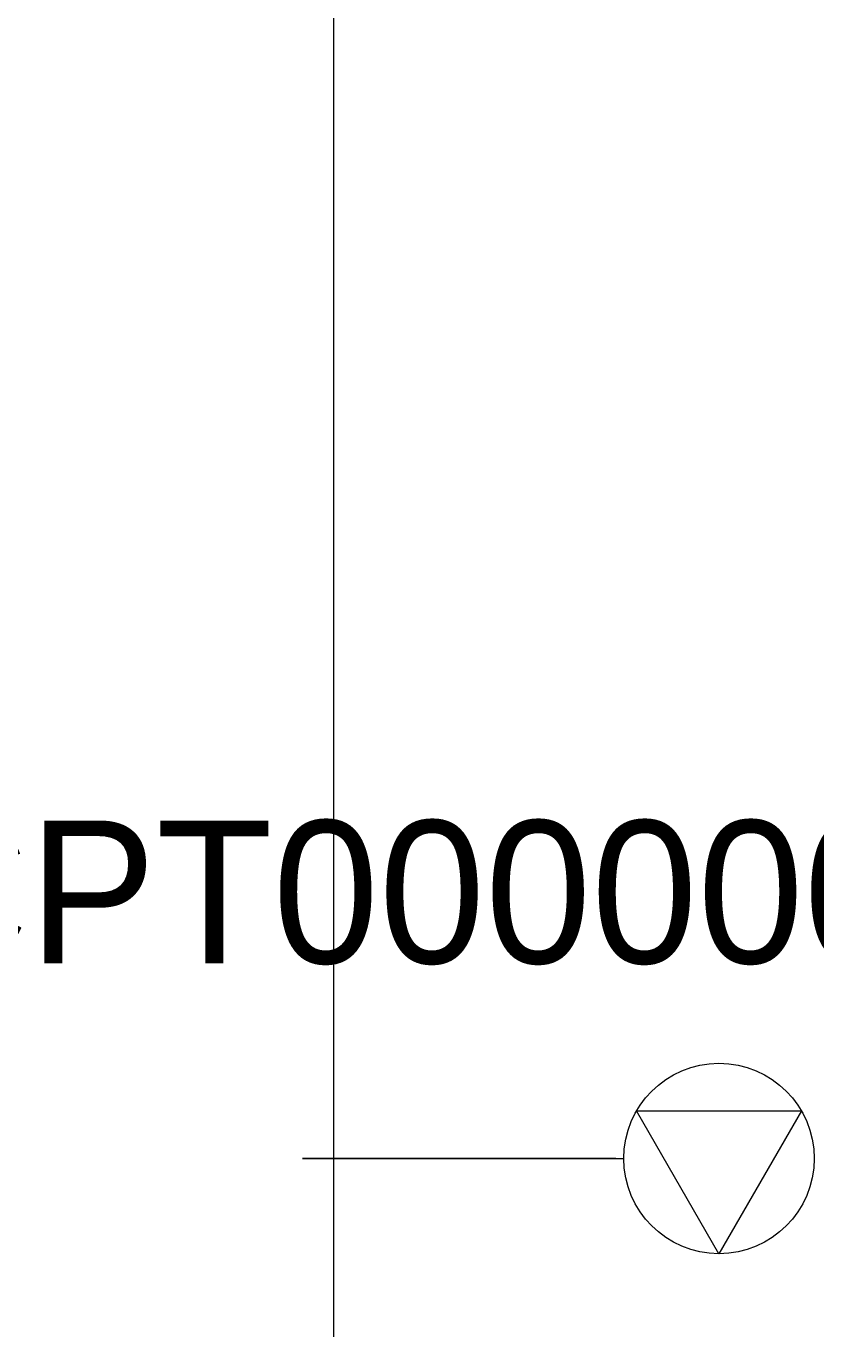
# Model space of a CAD drawing. Header units: metres. Extents: x 0 to 105485, y 0 to 425721.
# Drawn here: x 104685.56 to 104690.54, y 425199.45 to 425207.66 of the extents above; entities that cross this region are included whole.
import ezdxf
from ezdxf.enums import TextEntityAlignment as Align

# ---------------------------------------------------------------- set-up
doc = ezdxf.new("R2010")
doc.units = ezdxf.units.M
doc.header["$MEASUREMENT"] = 0
for name, color, linetype, lineweight in [('B-XX-MO-ONDERZOEK_SONDERING-G', 90, 'Continuous', 18), ('B-XX-MO-ONDERZOEK_SONDERING-S', 90, 'Continuous', 18), ('B-XX-MO-ONDERZOEK_SONDERING-T', 90, 'Continuous', 18), ('B-XX-OG-GRENS-G', 7, 'Continuous', 18)]:
    doc.layers.add(name, color=color, linetype=linetype, lineweight=lineweight)

msp = doc.modelspace()

# ---------------------------------------------------------------- linework, layer by layer
at = {"layer": 'B-XX-MO-ONDERZOEK_SONDERING-G', "color": 0, "true_color": 0x285cd6}
msp.add_polyline3d([(104689.03, 425200.52, 3.3), (104689.005, 425200.52, 3.28), (104689.03, 425200.52, 3.261), (104688.93, 425200.52, 3.241), (104688.705, 425200.52, 3.221), (104688.405, 425200.52, 3.201), (104688.005, 425200.52, 3.181), (104688.23, 425200.52, 3.161), (104688.105, 425200.52, 3.141), (104688.08, 425200.52, 3.121), (104688.08, 425200.52, 3.101), (104688.055, 425200.52, 3.081), (104687.93, 425200.52, 3.061), (104687.955, 425200.52, 3.041), (104687.98, 425200.52, 3.021), (104687.88, 425200.52, 3.001), (104687.905, 425200.52, 2.981), (104688.055, 425200.52, 2.961), (104688.13, 425200.52, 2.941), (104688.13, 425200.52, 2.921), (104688.13, 425200.52, 2.901), (104688.13, 425200.52, 2.881), (104688.08, 425200.52, 2.861), (104688.005, 425200.52, 2.841), (104687.78, 425200.52, 2.821), (104687.73, 425200.52, 2.801), (104687.83, 425200.52, 2.781), (104688.03, 425200.52, 2.761), (104688.18, 425200.52, 2.741), (104688.305, 425200.52, 2.721), (104688.43, 425200.52, 2.701), (104688.43, 425200.52, 2.681), (104688.43, 425200.52, 2.661), (104688.43, 425200.52, 2.641), (104688.43, 425200.52, 2.621), (104688.43, 425200.52, 2.601), (104688.43, 425200.52, 2.581), (104688.455, 425200.52, 2.561), (104688.48, 425200.52, 2.541), (104688.38, 425200.52, 2.521), (104688.405, 425200.52, 2.501), (104688.405, 425200.52, 2.481), (104688.505, 425200.52, 2.461), (104688.505, 425200.52, 2.441), (104688.53, 425200.52, 2.421), (104688.455, 425200.52, 2.401), (104688.455, 425200.52, 2.381), (104688.505, 425200.52, 2.361), (104688.505, 425200.52, 2.341), (104688.43, 425200.52, 2.321), (104688.43, 425200.52, 2.301), (104688.355, 425200.52, 2.281), (104688.355, 425200.52, 2.261), (104688.43, 425200.52, 2.241), (104688.355, 425200.52, 2.221), (104688.48, 425200.52, 2.201), (104688.505, 425200.52, 2.181), (104688.53, 425200.52, 2.161), (104688.455, 425200.52, 2.141), (104688.48, 425200.52, 2.121), (104688.405, 425200.52, 2.101), (104688.405, 425200.52, 2.081), (104688.405, 425200.52, 2.061), (104688.405, 425200.52, 2.041), (104688.405, 425200.52, 2.021), (104688.405, 425200.52, 2.001), (104688.38, 425200.52, 1.981), (104688.38, 425200.52, 1.961), (104688.38, 425200.52, 1.941), (104688.48, 425200.52, 1.921), (104688.48, 425200.52, 1.901), (104688.505, 425200.52, 1.881), (104688.455, 425200.52, 1.861), (104688.505, 425200.52, 1.841), (104688.455, 425200.52, 1.821), (104688.43, 425200.52, 1.801), (104688.33, 425200.52, 1.781), (104688.33, 425200.52, 1.761), (104688.33, 425200.52, 1.741), (104688.38, 425200.52, 1.721), (104688.405, 425200.52, 1.701), (104688.43, 425200.52, 1.681), (104688.405, 425200.52, 1.661), (104688.43, 425200.52, 1.641), (104688.48, 425200.52, 1.621), (104688.505, 425200.52, 1.601), (104688.455, 425200.52, 1.581), (104688.355, 425200.52, 1.561), (104688.305, 425200.52, 1.541), (104688.28, 425200.52, 1.521), (104688.155, 425200.52, 1.501), (104688.005, 425200.52, 1.481), (104688.005, 425200.52, 1.461), (104688.03, 425200.52, 1.441), (104688.03, 425200.52, 1.421), (104688.005, 425200.52, 1.401), (104688.005, 425200.52, 1.381), (104688.005, 425200.52, 1.361), (104688.08, 425200.52, 1.341), (104688.08, 425200.52, 1.321), (104688.13, 425200.52, 1.301), (104688.18, 425200.52, 1.281), (104688.13, 425200.52, 1.261), (104688.205, 425200.52, 1.241), (104688.255, 425200.52, 1.221), (104688.18, 425200.52, 1.201), (104688.005, 425200.52, 1.181), (104687.88, 425200.52, 1.161), (104687.855, 425200.52, 1.141), (104687.855, 425200.52, 1.121), (104687.805, 425200.52, 1.101), (104687.755, 425200.52, 1.081), (104687.73, 425200.52, 1.061), (104687.705, 425200.52, 1.041), (104687.93, 425200.52, 1.021), (104687.93, 425200.52, 1.001), (104687.955, 425200.52, 0.981), (104687.905, 425200.52, 0.961), (104687.83, 425200.52, 0.941), (104687.78, 425200.52, 0.921), (104687.755, 425200.52, 0.901), (104687.805, 425200.52, 0.881), (104687.93, 425200.52, 0.861), (104687.93, 425200.52, 0.841), (104688.08, 425200.52, 0.821), (104688.13, 425200.52, 0.801), (104688.155, 425200.52, 0.781), (104688.18, 425200.52, 0.761), (104688.205, 425200.52, 0.741), (104688.23, 425200.52, 0.721), (104688.23, 425200.52, 0.701), (104688.205, 425200.52, 0.681), (104688.205, 425200.52, 0.661), (104688.205, 425200.52, 0.641), (104688.355, 425200.52, 0.621), (104688.38, 425200.52, 0.601), (104688.255, 425200.52, 0.581), (104688.305, 425200.52, 0.561), (104688.18, 425200.52, 0.541), (104688.03, 425200.52, 0.521), (104688.005, 425200.52, 0.501), (104687.855, 425200.52, 0.481), (104687.755, 425200.52, 0.461), (104687.805, 425200.52, 0.441), (104687.93, 425200.52, 0.421), (104687.93, 425200.52, 0.401), (104687.98, 425200.52, 0.381), (104688.055, 425200.52, 0.361), (104688.18, 425200.52, 0.341), (104688.255, 425200.52, 0.321), (104688.38, 425200.52, 0.301), (104688.23, 425200.52, 0.281), (104688.155, 425200.52, 0.261), (104688.055, 425200.52, 0.241), (104688.03, 425200.52, 0.221), (104687.905, 425200.52, 0.201), (104687.805, 425200.52, 0.181), (104687.68, 425200.52, 0.161), (104688.03, 425200.52, 0.141), (104688.23, 425200.52, 0.121), (104688.255, 425200.52, 0.101), (104688.43, 425200.52, 0.081), (104688.555, 425200.52, 0.061), (104688.555, 425200.52, 0.041), (104688.605, 425200.52, 0.021), (104688.68, 425200.52, 0.001), (104688.68, 425200.52, -0.019), (104688.68, 425200.52, -0.039), (104688.68, 425200.52, -0.059), (104688.68, 425200.52, -0.078), (104688.705, 425200.52, -0.098), (104688.705, 425200.52, -0.118), (104688.705, 425200.52, -0.138), (104688.73, 425200.52, -0.158), (104688.73, 425200.52, -0.178), (104688.73, 425200.52, -0.198), (104688.73, 425200.52, -0.218), (104688.73, 425200.52, -0.238), (104688.73, 425200.52, -0.258), (104688.73, 425200.52, -0.278), (104688.73, 425200.52, -0.298), (104688.73, 425200.52, -0.318), (104688.73, 425200.52, -0.338), (104688.73, 425200.52, -0.358), (104688.73, 425200.52, -0.378), (104688.755, 425200.52, -0.398), (104688.68, 425200.52, -0.418), (104688.68, 425200.52, -0.438), (104688.755, 425200.52, -0.458), (104688.73, 425200.52, -0.478), (104688.73, 425200.52, -0.498), (104688.78, 425200.52, -0.518), (104688.73, 425200.52, -0.538), (104688.805, 425200.52, -0.558), (104688.805, 425200.52, -0.578), (104688.83, 425200.52, -0.598), (104688.78, 425200.52, -0.618), (104688.755, 425200.52, -0.638), (104688.78, 425200.52, -0.658), (104688.78, 425200.52, -0.678), (104688.73, 425200.52, -0.698), (104688.73, 425200.52, -0.718), (104688.78, 425200.52, -0.738), (104688.805, 425200.52, -0.758), (104688.855, 425200.52, -0.778), (104688.905, 425200.52, -0.798), (104688.955, 425200.52, -0.818), (104688.955, 425200.52, -0.838), (104688.98, 425200.52, -0.858), (104688.955, 425200.52, -0.878), (104688.93, 425200.52, -0.898), (104688.905, 425200.52, -0.918), (104688.855, 425200.52, -0.938), (104688.83, 425200.52, -0.958), (104688.78, 425200.52, -0.978), (104688.78, 425200.52, -0.998), (104688.78, 425200.52, -1.018), (104688.78, 425200.52, -1.038), (104688.78, 425200.52, -1.058), (104688.905, 425200.52, -1.078), (104688.93, 425200.52, -1.098), (104688.905, 425200.52, -1.118), (104688.88, 425200.52, -1.138), (104688.855, 425200.52, -1.158), (104688.855, 425200.52, -1.178), (104688.88, 425200.52, -1.198), (104688.88, 425200.52, -1.218), (104688.88, 425200.52, -1.238), (104688.88, 425200.52, -1.258), (104688.755, 425200.52, -1.278), (104688.78, 425200.52, -1.298), (104688.805, 425200.52, -1.318), (104688.805, 425200.52, -1.338), (104688.88, 425200.52, -1.358), (104688.855, 425200.52, -1.378), (104688.88, 425200.52, -1.398), (104688.88, 425200.52, -1.418), (104688.905, 425200.52, -1.438), (104688.78, 425200.52, -1.458), (104688.805, 425200.52, -1.478), (104688.88, 425200.52, -1.498), (104688.905, 425200.52, -1.518), (104688.93, 425200.52, -1.538), (104688.93, 425200.52, -1.558), (104688.905, 425200.52, -1.578), (104688.88, 425200.52, -1.598), (104688.83, 425200.52, -1.618), (104688.855, 425200.52, -1.637), (104688.83, 425200.52, -1.657), (104688.805, 425200.52, -1.677), (104688.805, 425200.52, -1.697), (104688.73, 425200.52, -1.717), (104688.755, 425200.52, -1.737), (104688.755, 425200.52, -1.757), (104688.78, 425200.52, -1.777), (104688.805, 425200.52, -1.797), (104688.805, 425200.52, -1.817), (104688.805, 425200.52, -1.837), (104688.805, 425200.52, -1.857), (104688.855, 425200.52, -1.877), (104688.855, 425200.52, -1.897), (104688.855, 425200.52, -1.917), (104688.88, 425200.52, -1.937), (104688.88, 425200.52, -1.957), (104688.88, 425200.52, -1.977), (104688.88, 425200.52, -1.997), (104688.83, 425200.52, -2.017), (104688.83, 425200.52, -2.037), (104688.855, 425200.52, -2.057), (104688.855, 425200.52, -2.077), (104688.855, 425200.52, -2.097), (104688.855, 425200.52, -2.117), (104688.855, 425200.52, -2.137), (104688.855, 425200.52, -2.157), (104688.855, 425200.52, -2.177), (104688.88, 425200.52, -2.197), (104688.88, 425200.52, -2.217), (104688.83, 425200.52, -2.237), (104688.83, 425200.52, -2.257), (104688.83, 425200.52, -2.277), (104688.805, 425200.52, -2.297), (104688.805, 425200.52, -2.317), (104688.78, 425200.52, -2.337), (104688.78, 425200.52, -2.357), (104688.78, 425200.52, -2.377), (104688.78, 425200.52, -2.397), (104688.755, 425200.52, -2.417), (104688.755, 425200.52, -2.437), (104688.755, 425200.52, -2.457), (104688.755, 425200.52, -2.477), (104688.755, 425200.52, -2.497), (104688.755, 425200.52, -2.517), (104688.755, 425200.52, -2.537), (104688.755, 425200.52, -2.557), (104688.755, 425200.52, -2.577), (104688.78, 425200.52, -2.597), (104688.78, 425200.52, -2.617), (104688.705, 425200.52, -2.637), (104688.705, 425200.52, -2.657), (104688.68, 425200.52, -2.677), (104688.68, 425200.52, -2.697), (104688.705, 425200.52, -2.717), (104688.655, 425200.52, -2.737), (104688.705, 425200.52, -2.757), (104688.58, 425200.52, -2.777), (104688.28, 425200.52, -2.797), (104688.28, 425200.52, -2.817), (104688.305, 425200.52, -2.836), (104688.23, 425200.52, -2.856), (104688.105, 425200.52, -2.876), (104688.08, 425200.52, -2.896), (104688.18, 425200.52, -2.916), (104688.43, 425200.52, -2.936), (104688.48, 425200.52, -2.956), (104688.505, 425200.52, -2.976), (104688.43, 425200.52, -2.996), (104688.48, 425200.52, -3.016), (104688.455, 425200.52, -3.036), (104688.455, 425200.52, -3.056), (104688.48, 425200.52, -3.076), (104688.505, 425200.52, -3.096), (104688.53, 425200.52, -3.116), (104688.58, 425200.52, -3.136), (104688.605, 425200.52, -3.156), (104688.605, 425200.52, -3.176), (104688.53, 425200.52, -3.196), (104688.48, 425200.52, -3.216), (104688.355, 425200.52, -3.236), (104688.255, 425200.52, -3.256), (104688.23, 425200.52, -3.276), (104688.055, 425200.52, -3.296), (104687.98, 425200.52, -3.316), (104688.005, 425200.52, -3.336), (104688.13, 425200.52, -3.356), (104688.055, 425200.52, -3.376), (104688.13, 425200.52, -3.396), (104688.23, 425200.52, -3.416), (104688.13, 425200.52, -3.436), (104688.255, 425200.52, -3.456), (104688.28, 425200.52, -3.476), (104688.355, 425200.52, -3.496), (104688.455, 425200.52, -3.516), (104688.505, 425200.52, -3.536), (104688.53, 425200.52, -3.556), (104688.605, 425200.52, -3.576), (104688.605, 425200.52, -3.596), (104688.605, 425200.52, -3.616), (104688.655, 425200.52, -3.636), (104688.655, 425200.52, -3.656), (104688.655, 425200.52, -3.676), (104688.68, 425200.52, -3.696), (104688.63, 425200.52, -3.716), (104688.68, 425200.52, -3.736), (104688.68, 425200.52, -3.756), (104688.73, 425200.52, -3.776), (104688.73, 425200.52, -3.795), (104688.73, 425200.52, -3.815), (104688.78, 425200.52, -3.835), (104688.755, 425200.52, -3.855), (104688.755, 425200.52, -3.875), (104688.755, 425200.52, -3.895), (104688.805, 425200.52, -3.915), (104688.805, 425200.52, -3.935), (104688.805, 425200.52, -3.955), (104688.805, 425200.52, -3.975), (104688.805, 425200.52, -3.995), (104688.805, 425200.52, -4.015), (104688.78, 425200.52, -4.035), (104688.78, 425200.52, -4.055), (104688.78, 425200.52, -4.075), (104688.83, 425200.52, -4.095), (104688.83, 425200.52, -4.115), (104688.855, 425200.52, -4.135), (104688.805, 425200.52, -4.155), (104688.855, 425200.52, -4.175), (104688.855, 425200.52, -4.195), (104688.88, 425200.52, -4.215), (104688.88, 425200.52, -4.235), (104688.88, 425200.52, -4.255), (104688.88, 425200.52, -4.275), (104688.855, 425200.52, -4.295), (104688.83, 425200.52, -4.315), (104688.805, 425200.52, -4.335), (104688.805, 425200.52, -4.355), (104688.83, 425200.52, -4.375), (104688.78, 425200.52, -4.395), (104688.78, 425200.52, -4.415), (104688.73, 425200.52, -4.435), (104688.705, 425200.52, -4.455), (104688.68, 425200.52, -4.475), (104688.68, 425200.52, -4.495), (104688.655, 425200.52, -4.515), (104688.63, 425200.52, -4.535), (104688.605, 425200.52, -4.555), (104688.63, 425200.52, -4.575), (104688.605, 425200.52, -4.595), (104688.555, 425200.52, -4.614), (104688.53, 425200.52, -4.634), (104688.48, 425200.52, -4.654), (104688.48, 425200.52, -4.674), (104688.43, 425200.52, -4.694), (104688.355, 425200.52, -4.714), (104688.355, 425200.52, -4.734), (104688.305, 425200.52, -4.754), (104688.18, 425200.52, -4.774), (104688.08, 425200.52, -4.794), (104687.93, 425200.52, -4.814), (104687.855, 425200.52, -4.834), (104687.83, 425200.52, -4.854), (104687.705, 425200.52, -4.874), (104687.705, 425200.52, -4.894), (104687.705, 425200.52, -4.914), (104687.63, 425200.52, -4.934), (104687.655, 425200.52, -4.954), (104687.58, 425200.52, -4.974), (104687.58, 425200.52, -4.994), (104687.555, 425200.52, -5.014), (104687.53, 425200.52, -5.034), (104687.53, 425200.52, -5.054), (104687.555, 425200.52, -5.074), (104687.605, 425200.52, -5.094), (104687.58, 425200.52, -5.114), (104687.555, 425200.52, -5.134), (104687.605, 425200.52, -5.154), (104687.605, 425200.52, -5.174), (104687.555, 425200.52, -5.194), (104687.455, 425200.52, -5.214), (104687.405, 425200.52, -5.234), (104687.355, 425200.52, -5.254), (104687.33, 425200.52, -5.274), (104687.305, 425200.52, -5.294), (104687.33, 425200.52, -5.314), (104687.405, 425200.52, -5.333), (104687.63, 425200.52, -5.353), (104687.68, 425200.52, -5.373), (104687.98, 425200.52, -5.393), (104688.155, 425200.52, -5.413), (104688.205, 425200.52, -5.433), (104688.255, 425200.52, -5.453), (104688.255, 425200.52, -5.473), (104688.33, 425200.52, -5.493), (104688.38, 425200.52, -5.513), (104688.405, 425200.52, -5.533), (104688.43, 425200.52, -5.553), (104688.53, 425200.52, -5.573), (104688.655, 425200.52, -5.593), (104688.905, 425200.52, -5.613), (104689.08, 425200.52, -5.633), (104689.205, 425200.52, -5.653), (104689.255, 425200.52, -5.673), (104689.255, 425200.52, -5.693), (104689.28, 425200.52, -5.713), (104689.28, 425200.52, -5.733), (104689.28, 425200.52, -5.753), (104689.28, 425200.52, -5.773), (104689.28, 425200.52, -5.793), (104689.255, 425200.52, -5.813), (104689.255, 425200.52, -5.833), (104689.255, 425200.52, -5.853), (104689.255, 425200.52, -5.873), (104689.255, 425200.52, -5.893), (104689.23, 425200.52, -5.913), (104689.23, 425200.52, -5.933), (104689.23, 425200.52, -5.953), (104689.205, 425200.52, -5.973), (104689.23, 425200.52, -5.993), (104689.23, 425200.52, -6.012), (104689.23, 425200.52, -6.032), (104689.23, 425200.52, -6.052), (104689.205, 425200.52, -6.072), (104689.205, 425200.52, -6.092), (104689.205, 425200.52, -6.112), (104689.205, 425200.52, -6.132), (104689.205, 425200.52, -6.152), (104689.18, 425200.52, -6.172), (104689.18, 425200.52, -6.192), (104689.18, 425200.52, -6.213), (104689.155, 425200.52, -6.233), (104689.155, 425200.52, -6.253), (104689.155, 425200.52, -6.272), (104689.18, 425200.52, -6.292), (104689.18, 425200.52, -6.312), (104689.205, 425200.52, -6.332), (104689.205, 425200.52, -6.352), (104689.18, 425200.52, -6.372), (104689.205, 425200.52, -6.392), (104689.205, 425200.52, -6.412), (104689.23, 425200.52, -6.432), (104689.23, 425200.52, -6.452), (104689.23, 425200.52, -6.472), (104689.23, 425200.52, -6.492), (104689.23, 425200.52, -6.512), (104689.205, 425200.52, -6.532), (104689.205, 425200.52, -6.552), (104689.18, 425200.52, -6.572), (104689.18, 425200.52, -6.592), (104689.18, 425200.52, -6.612), (104689.18, 425200.52, -6.632), (104689.205, 425200.52, -6.652), (104689.205, 425200.52, -6.672), (104689.23, 425200.52, -6.692), (104689.255, 425200.52, -6.712), (104689.255, 425200.52, -6.732), (104689.255, 425200.52, -6.752), (104689.23, 425200.52, -6.772), (104689.23, 425200.52, -6.792), (104689.205, 425200.52, -6.812), (104689.205, 425200.52, -6.832), (104689.205, 425200.52, -6.851), (104689.18, 425200.52, -6.871), (104689.155, 425200.52, -6.891), (104689.155, 425200.52, -6.911), (104689.155, 425200.52, -6.931), (104689.155, 425200.52, -6.951), (104689.155, 425200.52, -6.971), (104689.155, 425200.52, -6.991), (104689.155, 425200.52, -7.011), (104689.155, 425200.52, -7.031), (104689.155, 425200.52, -7.051), (104689.155, 425200.52, -7.071), (104689.18, 425200.52, -7.091), (104689.18, 425200.52, -7.111), (104689.205, 425200.52, -7.131), (104689.205, 425200.52, -7.151), (104689.23, 425200.52, -7.171), (104689.23, 425200.52, -7.191), (104689.23, 425200.52, -7.211), (104689.255, 425200.52, -7.231), (104689.255, 425200.52, -7.251), (104689.255, 425200.52, -7.271), (104689.255, 425200.52, -7.291), (104689.255, 425200.52, -7.311), (104689.255, 425200.52, -7.331), (104689.255, 425200.52, -7.351), (104689.255, 425200.52, -7.371), (104689.255, 425200.52, -7.391), (104689.255, 425200.52, -7.411), (104689.255, 425200.52, -7.43), (104689.255, 425200.52, -7.45), (104689.255, 425200.52, -7.47), (104689.255, 425200.52, -7.49), (104689.255, 425200.52, -7.51), (104689.23, 425200.52, -7.53), (104689.23, 425200.52, -7.55), (104689.255, 425200.52, -7.57), (104689.255, 425200.52, -7.59), (104689.255, 425200.52, -7.61), (104689.255, 425200.52, -7.63), (104689.255, 425200.52, -7.65), (104689.255, 425200.52, -7.67), (104689.255, 425200.52, -7.69), (104689.255, 425200.52, -7.71), (104689.255, 425200.52, -7.73), (104689.255, 425200.52, -7.75), (104689.255, 425200.52, -7.77), (104689.255, 425200.52, -7.79), (104689.255, 425200.52, -7.81), (104689.255, 425200.52, -7.83), (104689.255, 425200.52, -7.85), (104689.255, 425200.52, -7.87), (104689.255, 425200.52, -7.89), (104689.23, 425200.52, -7.91), (104689.23, 425200.52, -7.93), (104689.23, 425200.52, -7.95), (104689.23, 425200.52, -7.969), (104689.23, 425200.52, -7.989), (104689.23, 425200.52, -8.009), (104689.23, 425200.52, -8.029), (104689.23, 425200.52, -8.049), (104689.23, 425200.52, -8.069), (104689.23, 425200.52, -8.089), (104689.23, 425200.52, -8.109), (104689.23, 425200.52, -8.129), (104689.23, 425200.52, -8.149), (104689.23, 425200.52, -8.169), (104689.23, 425200.52, -8.189), (104689.23, 425200.52, -8.209), (104689.23, 425200.52, -8.229), (104689.23, 425200.52, -8.249), (104689.23, 425200.52, -8.269), (104689.23, 425200.52, -8.289), (104689.23, 425200.52, -8.309), (104689.23, 425200.52, -8.329), (104689.23, 425200.52, -8.349), (104689.23, 425200.52, -8.369), (104689.23, 425200.52, -8.389), (104689.23, 425200.52, -8.409), (104689.23, 425200.52, -8.429), (104689.23, 425200.52, -8.449), (104689.23, 425200.52, -8.469), (104689.23, 425200.52, -8.488), (104689.23, 425200.52, -8.508), (104689.23, 425200.52, -8.528), (104689.23, 425200.52, -8.548), (104689.23, 425200.52, -8.568), (104689.23, 425200.52, -8.588), (104689.23, 425200.52, -8.608), (104689.23, 425200.52, -8.628), (104689.205, 425200.52, -8.648), (104689.205, 425200.52, -8.668), (104689.205, 425200.52, -8.688), (104689.205, 425200.52, -8.708), (104689.205, 425200.52, -8.728), (104689.205, 425200.52, -8.748), (104689.205, 425200.52, -8.768), (104689.205, 425200.52, -8.788), (104689.205, 425200.52, -8.808), (104689.205, 425200.52, -8.828), (104689.23, 425200.52, -8.848), (104689.23, 425200.52, -8.868), (104689.23, 425200.52, -8.888), (104689.23, 425200.52, -8.908), (104689.23, 425200.52, -8.928), (104689.23, 425200.52, -8.947), (104689.23, 425200.52, -8.967), (104689.23, 425200.52, -8.987), (104689.23, 425200.52, -9.007), (104689.23, 425200.52, -9.027), (104689.23, 425200.52, -9.047), (104689.23, 425200.52, -9.067), (104689.23, 425200.52, -9.087), (104689.23, 425200.52, -9.107), (104689.23, 425200.52, -9.127), (104689.23, 425200.52, -9.147), (104689.23, 425200.52, -9.167), (104689.23, 425200.52, -9.187), (104689.23, 425200.52, -9.207), (104689.23, 425200.52, -9.227), (104689.23, 425200.52, -9.247), (104689.205, 425200.52, -9.267), (104689.205, 425200.52, -9.287), (104689.205, 425200.52, -9.307), (104689.205, 425200.52, -9.327), (104689.205, 425200.52, -9.347), (104689.205, 425200.52, -9.367), (104689.23, 425200.52, -9.387), (104689.23, 425200.52, -9.406), (104689.255, 425200.52, -9.426), (104689.255, 425200.52, -9.446), (104689.255, 425200.52, -9.466), (104689.255, 425200.52, -9.486), (104689.255, 425200.52, -9.506), (104689.255, 425200.52, -9.526), (104689.255, 425200.52, -9.546), (104689.255, 425200.52, -9.566), (104689.255, 425200.52, -9.586), (104689.23, 425200.52, -9.606), (104689.23, 425200.52, -9.626), (104689.23, 425200.52, -9.646), (104689.23, 425200.52, -9.666), (104689.205, 425200.52, -9.686), (104689.205, 425200.52, -9.706), (104689.205, 425200.52, -9.726), (104689.205, 425200.52, -9.746), (104689.205, 425200.52, -9.766), (104689.205, 425200.52, -9.786), (104689.205, 425200.52, -9.806), (104689.205, 425200.52, -9.826), (104689.205, 425200.52, -9.845), (104689.205, 425200.52, -9.865), (104689.205, 425200.52, -9.885), (104689.205, 425200.52, -9.905), (104689.205, 425200.52, -9.925), (104689.205, 425200.52, -9.945), (104689.23, 425200.52, -9.965), (104689.23, 425200.52, -9.985), (104689.23, 425200.52, -10.005), (104689.23, 425200.52, -10.025), (104689.23, 425200.52, -10.045), (104689.255, 425200.52, -10.065), (104689.255, 425200.52, -10.085), (104689.28, 425200.52, -10.105), (104689.28, 425200.52, -10.125), (104689.255, 425200.52, -10.145), (104689.255, 425200.52, -10.165), (104689.255, 425200.52, -10.185), (104689.23, 425200.52, -10.205), (104689.23, 425200.52, -10.225), (104689.23, 425200.52, -10.244), (104689.255, 425200.52, -10.264), (104689.255, 425200.52, -10.284), (104689.255, 425200.52, -10.304), (104689.255, 425200.52, -10.324), (104689.255, 425200.52, -10.344), (104689.23, 425200.52, -10.364), (104689.23, 425200.52, -10.384), (104689.23, 425200.52, -10.404), (104689.23, 425200.52, -10.424), (104689.23, 425200.52, -10.444), (104689.23, 425200.52, -10.464), (104689.23, 425200.52, -10.484), (104689.23, 425200.52, -10.504), (104689.23, 425200.52, -10.524), (104689.23, 425200.52, -10.544), (104689.255, 425200.52, -10.564), (104689.23, 425200.52, -10.584), (104689.255, 425200.52, -10.603), (104689.255, 425200.52, -10.623), (104689.255, 425200.52, -10.643), (104689.255, 425200.52, -10.663), (104689.255, 425200.52, -10.683), (104689.23, 425200.52, -10.703), (104689.23, 425200.52, -10.723), (104689.23, 425200.52, -10.743), (104689.23, 425200.52, -10.763), (104689.205, 425200.52, -10.783), (104689.23, 425200.52, -10.803), (104689.23, 425200.52, -10.823), (104689.255, 425200.52, -10.843), (104689.255, 425200.52, -10.863), (104689.255, 425200.52, -10.883), (104689.255, 425200.52, -10.903), (104689.255, 425200.52, -10.922), (104689.255, 425200.52, -10.942), (104689.23, 425200.52, -10.962), (104689.23, 425200.52, -10.982), (104689.13, 425200.52, -11.002), (104689.03, 425200.52, -11.022), (104688.88, 425200.52, -11.042), (104688.705, 425200.52, -11.062), (104688.655, 425200.52, -11.082), (104688.63, 425200.52, -11.102), (104688.605, 425200.52, -11.122), (104688.655, 425200.52, -11.142), (104688.73, 425200.52, -11.162), (104688.78, 425200.52, -11.182), (104688.78, 425200.52, -11.202), (104688.73, 425200.52, -11.222), (104688.73, 425200.52, -11.242), (104688.73, 425200.52, -11.261), (104688.755, 425200.52, -11.281), (104688.83, 425200.52, -11.301), (104688.88, 425200.52, -11.321), (104688.93, 425200.52, -11.341), (104688.98, 425200.52, -11.361), (104688.98, 425200.52, -11.381), (104689.03, 425200.52, -11.401), (104689.055, 425200.52, -11.421), (104689.03, 425200.52, -11.441), (104689.055, 425200.52, -11.461), (104689.03, 425200.52, -11.481), (104689.03, 425200.52, -11.501), (104689.005, 425200.52, -11.521), (104688.98, 425200.52, -11.541), (104688.955, 425200.52, -11.56), (104688.905, 425200.52, -11.58), (104688.93, 425200.52, -11.6), (104688.955, 425200.52, -11.62), (104688.93, 425200.52, -11.64), (104688.93, 425200.52, -11.66), (104688.905, 425200.52, -11.68), (104688.905, 425200.52, -11.7), (104688.855, 425200.52, -11.72), (104688.83, 425200.52, -11.74), (104688.78, 425200.52, -11.76), (104688.805, 425200.52, -11.78), (104688.88, 425200.52, -11.8), (104688.88, 425200.52, -11.82), (104688.905, 425200.52, -11.84), (104688.88, 425200.52, -11.859), (104688.855, 425200.52, -11.879), (104688.805, 425200.52, -11.899), (104688.755, 425200.52, -11.919), (104688.78, 425200.52, -11.939), (104688.805, 425200.52, -11.959), (104688.805, 425200.52, -11.979), (104688.83, 425200.52, -11.999), (104688.88, 425200.52, -12.019), (104688.905, 425200.52, -12.039), (104688.905, 425200.52, -12.059), (104688.93, 425200.52, -12.079), (104688.93, 425200.52, -12.098), (104688.905, 425200.52, -12.118), (104688.88, 425200.52, -12.138), (104688.83, 425200.52, -12.158), (104688.755, 425200.52, -12.178), (104688.755, 425200.52, -12.198), (104688.705, 425200.52, -12.218), (104688.705, 425200.52, -12.238), (104688.705, 425200.52, -12.258), (104688.68, 425200.52, -12.278), (104688.73, 425200.52, -12.298), (104688.83, 425200.52, -12.318), (104688.88, 425200.52, -12.338), (104688.955, 425200.52, -12.357), (104689.005, 425200.52, -12.377), (104689.03, 425200.52, -12.397), (104689.055, 425200.52, -12.417), (104689.055, 425200.52, -12.437), (104689.03, 425200.52, -12.457), (104689.005, 425200.52, -12.477), (104688.98, 425200.52, -12.497), (104688.955, 425200.52, -12.517), (104688.98, 425200.52, -12.537), (104688.955, 425200.52, -12.557), (104688.93, 425200.52, -12.576), (104688.855, 425200.52, -12.596), (104688.78, 425200.52, -12.616), (104688.705, 425200.52, -12.636), (104688.63, 425200.52, -12.656), (104688.605, 425200.52, -12.676), (104688.605, 425200.52, -12.696), (104688.63, 425200.52, -12.716), (104688.63, 425200.52, -12.736), (104688.73, 425200.52, -12.756), (104688.805, 425200.52, -12.776), (104688.83, 425200.52, -12.796), (104688.88, 425200.52, -12.815), (104688.905, 425200.52, -12.835), (104688.93, 425200.52, -12.855), (104688.955, 425200.52, -12.875), (104688.955, 425200.52, -12.895), (104688.955, 425200.52, -12.915), (104688.855, 425200.52, -12.935), (104688.78, 425200.52, -12.955), (104688.755, 425200.52, -12.975), (104688.705, 425200.52, -12.995), (104688.655, 425200.52, -13.015), (104688.655, 425200.52, -13.035), (104688.655, 425200.52, -13.054), (104688.68, 425200.52, -13.074), (104688.73, 425200.52, -13.094), (104688.83, 425200.52, -13.114), (104688.93, 425200.52, -13.134), (104688.98, 425200.52, -13.154), (104689.055, 425200.52, -13.174), (104689.08, 425200.52, -13.194), (104689.105, 425200.52, -13.214), (104689.105, 425200.52, -13.234), (104689.055, 425200.52, -13.254), (104688.98, 425200.52, -13.273), (104688.98, 425200.52, -13.293), (104688.93, 425200.52, -13.313), (104688.88, 425200.52, -13.333), (104688.855, 425200.52, -13.353), (104688.88, 425200.52, -13.373), (104688.905, 425200.52, -13.393), (104688.93, 425200.52, -13.413), (104688.98, 425200.52, -13.433), (104688.98, 425200.52, -13.453), (104689.03, 425200.52, -13.472), (104689.03, 425200.52, -13.492), (104689.03, 425200.52, -13.512), (104689.03, 425200.52, -13.532), (104689.005, 425200.52, -13.552), (104689.005, 425200.52, -13.572), (104688.98, 425200.52, -13.592), (104688.905, 425200.52, -13.612), (104688.905, 425200.52, -13.632), (104688.93, 425200.52, -13.651), (104688.98, 425200.52, -13.671), (104689.055, 425200.52, -13.691), (104689.08, 425200.52, -13.711), (104689.105, 425200.52, -13.731), (104689.13, 425200.52, -13.751), (104689.13, 425200.52, -13.771), (104689.155, 425200.52, -13.791), (104689.155, 425200.52, -13.811), (104689.155, 425200.52, -13.83), (104689.155, 425200.52, -13.85), (104689.155, 425200.52, -13.87), (104689.155, 425200.52, -13.89), (104689.13, 425200.52, -13.91), (104689.13, 425200.52, -13.93), (104689.08, 425200.52, -13.95), (104689.055, 425200.52, -13.97), (104689.005, 425200.52, -13.989), (104688.88, 425200.52, -14.009), (104688.805, 425200.52, -14.029), (104688.78, 425200.52, -14.049), (104688.755, 425200.52, -14.069), (104688.755, 425200.52, -14.089), (104688.755, 425200.52, -14.109), (104688.78, 425200.52, -14.129), (104688.78, 425200.52, -14.149), (104688.83, 425200.52, -14.168), (104688.805, 425200.52, -14.188), (104688.805, 425200.52, -14.208), (104688.78, 425200.52, -14.228), (104688.755, 425200.52, -14.248), (104688.73, 425200.52, -14.268), (104688.68, 425200.52, -14.288), (104688.605, 425200.52, -14.308), (104688.58, 425200.52, -14.327), (104688.555, 425200.52, -14.347), (104688.555, 425200.52, -14.367), (104688.455, 425200.52, -14.387), (104688.405, 425200.52, -14.407), (104688.305, 425200.52, -14.427), (104688.105, 425200.52, -14.447), (104688.005, 425200.52, -14.467), (104687.93, 425200.52, -14.486), (104687.88, 425200.52, -14.506), (104687.93, 425200.52, -14.526), (104687.955, 425200.52, -14.546), (104687.98, 425200.52, -14.566), (104688.03, 425200.52, -14.586), (104688.005, 425200.52, -14.606), (104688.03, 425200.52, -14.625), (104688.005, 425200.52, -14.645), (104687.88, 425200.52, -14.665), (104688.03, 425200.52, -14.685), (104688.105, 425200.52, -14.705), (104688.43, 425200.52, -14.725), (104688.655, 425200.52, -14.745), (104688.805, 425200.52, -14.764), (104689.005, 425200.52, -14.784), (104689.08, 425200.52, -14.804), (104689.13, 425200.52, -14.824), (104689.13, 425200.52, -14.844), (104689.155, 425200.52, -14.864), (104689.155, 425200.52, -14.884), (104689.155, 425200.52, -14.904), (104689.18, 425200.52, -14.923), (104689.155, 425200.52, -14.943), (104689.155, 425200.52, -14.963), (104689.18, 425200.52, -14.983), (104689.18, 425200.52, -15.003), (104689.205, 425200.52, -15.023), (104689.18, 425200.52, -15.043), (104689.155, 425200.52, -15.062), (104689.13, 425200.52, -15.082), (104689.03, 425200.52, -15.102), (104688.955, 425200.52, -15.122), (104688.93, 425200.52, -15.142), (104688.905, 425200.52, -15.162), (104688.93, 425200.52, -15.182), (104688.93, 425200.52, -15.201), (104688.955, 425200.52, -15.221), (104689.03, 425200.52, -15.241), (104689.03, 425200.52, -15.261), (104689.055, 425200.52, -15.281), (104689.03, 425200.52, -15.301), (104689.03, 425200.52, -15.321), (104689.33, 425200.52, -15.341), (104689.33, 425200.52, -15.36), (104689.33, 425200.52, -15.38), (104689.33, 425200.52, -15.4)], dxfattribs=at)
at = {"layer": 'B-XX-MO-ONDERZOEK_SONDERING-G', "color": 0, "true_color": 0x787878}
for points in [[(104689.33, 425200.52, 3.3), (104689.33, 425200.52, -15.4)], [(104690.53, 425200.52, 3.3), (104690.53, 425200.52, -15.4)]]:
    msp.add_polyline3d(points, dxfattribs=at)
at = {"layer": 'B-XX-MO-ONDERZOEK_SONDERING-S', "ltscale": 0.5}
msp.add_lwpolyline([(104689.4104, 425200.82), (104690.4496, 425200.82), (104689.93, 425199.92)], close=True, dxfattribs=at)
at = {"layer": 'B-XX-MO-ONDERZOEK_SONDERING-S'}
msp.add_circle((104689.93, 425200.52), 0.6, dxfattribs=at)
at = {"layer": 'B-XX-OG-GRENS-G'}
msp.add_polyline3d([(104682.5, 425217.5, 0.5089), (104687.5, 425212.5, 0.3933), (104687.5, 425197.5, 2.2177), (104687.5, 425192.5, 2.1957), (104682.5, 425182.5, 2.247), (104682.5, 425177.5, 1.9366), (104677.5, 425167.5, 2.2614)], dxfattribs=at)

# ---------------------------------------------------------------- texts
at = {"layer": 'B-XX-MO-ONDERZOEK_SONDERING-T', "color": 10, "lineweight": 18}
msp.add_text('CPT000000091965', height=0.9, dxfattribs=at).set_placement((104689.93, 425202.2), align=Align.MIDDLE_CENTER)

doc.saveas('drawing.dxf')
